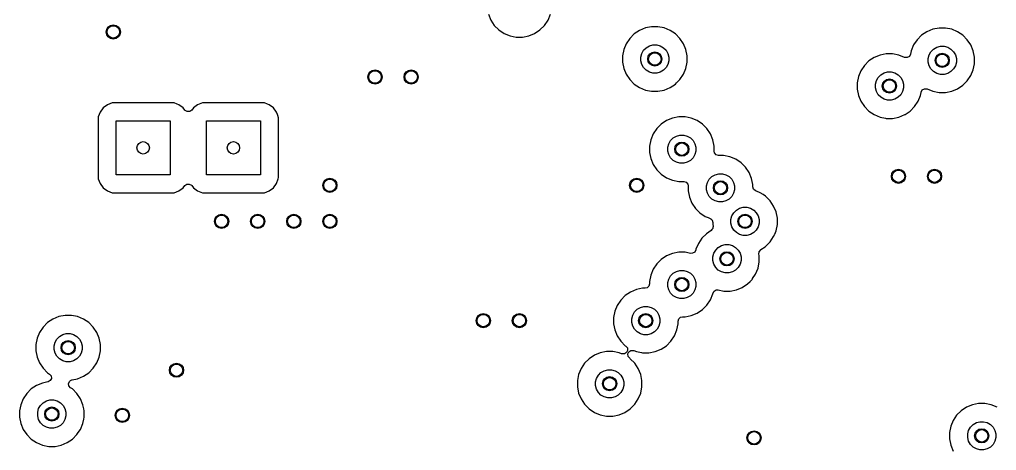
# Model space of a CAD drawing. Extents: x -2.18 to 1.8, y 0.44 to 2.81.
# Drawn here: x -1.144 to -0.061, y 1.441 to 1.919 of the extents above; entities that cross this region are included whole.
import ezdxf

# ---------------------------------------------------------------- set-up
doc = ezdxf.new("R2010")
doc.units = 0
doc.header["$MEASUREMENT"] = 0
doc.layers.add('BLACK', color=7, linetype='CONTINUOUS')

msp = doc.modelspace()

# ---------------------------------------------------------------- linework, layer by layer
at = {"layer": 'BLACK', "linetype": 'CONTINUOUS'}
for p, q in [((-0.6244, 1.9246), (-0.6217, 1.9181)), ((-0.6217, 1.9181), (-0.6217, 1.9181)), ((-0.6217, 1.9181), (-0.6178, 1.9122)), ((-0.5622, 1.9122), (-0.5583, 1.9181)), ((-0.5583, 1.9181), (-0.5556, 1.9246)), ((-0.6178, 1.9122), (-0.6178, 1.9122)), ((-0.6178, 1.9122), (-0.6128, 1.9072)), ((-0.6128, 1.9072), (-0.6128, 1.9072)), ((-0.6128, 1.9072), (-0.6069, 1.9033)), ((-0.5731, 1.9033), (-0.5672, 1.9072)), ((-0.5672, 1.9072), (-0.5622, 1.9122)), ((-0.4569, 1.9067), (-0.4628, 1.9028)), ((-0.4504, 1.9094), (-0.4569, 1.9067)), ((-0.4569, 1.9067), (-0.4569, 1.9067)), ((-0.4435, 1.9108), (-0.4504, 1.9094)), ((-0.4504, 1.9094), (-0.4504, 1.9094)), ((-0.4365, 1.9108), (-0.4435, 1.9108)), ((-0.4435, 1.9108), (-0.4435, 1.9108)), ((-0.4296, 1.9094), (-0.4365, 1.9108)), ((-0.4365, 1.9108), (-0.4365, 1.9108)), ((-0.4231, 1.9067), (-0.4296, 1.9094)), ((-0.4296, 1.9094), (-0.4296, 1.9094)), ((-0.4172, 1.9028), (-0.4231, 1.9067)), ((-0.4231, 1.9067), (-0.4231, 1.9067)), ((-0.1384, 1.9052), (-0.1443, 1.9013)), ((-0.1319, 1.9079), (-0.1384, 1.9052)), ((-0.1384, 1.9052), (-0.1384, 1.9052)), ((-0.125, 1.9093), (-0.1319, 1.9079)), ((-0.1319, 1.9079), (-0.1319, 1.9079)), ((-0.1179, 1.9093), (-0.125, 1.9093)), ((-0.125, 1.9093), (-0.125, 1.9093)), ((-0.111, 1.9079), (-0.1179, 1.9093)), ((-0.1179, 1.9093), (-0.1179, 1.9093)), ((-0.1045, 1.9052), (-0.111, 1.9079)), ((-0.111, 1.9079), (-0.111, 1.9079)), ((-0.0987, 1.9013), (-0.1045, 1.9052)), ((-0.1045, 1.9052), (-0.1045, 1.9052)), ((-0.6069, 1.9033), (-0.6069, 1.9033)), ((-0.6069, 1.9033), (-0.6069, 1.9033)), ((-0.6069, 1.9033), (-0.6004, 1.9006)), ((-0.6004, 1.9006), (-0.5935, 1.8992)), ((-0.5935, 1.8992), (-0.5935, 1.8992)), ((-0.5935, 1.8992), (-0.5935, 1.8992)), ((-0.5935, 1.8992), (-0.5865, 1.8992)), ((-0.5865, 1.8992), (-0.5796, 1.9006)), ((-0.5865, 1.8992), (-0.5865, 1.8992)), ((-0.5796, 1.9006), (-0.5731, 1.9033)), ((-0.4678, 1.8978), (-0.4717, 1.8919)), ((-0.4628, 1.9028), (-0.4678, 1.8978)), ((-0.4678, 1.8978), (-0.4678, 1.8978)), ((-0.4628, 1.9028), (-0.4628, 1.9028)), ((-0.4122, 1.8978), (-0.4172, 1.9028)), ((-0.4172, 1.9028), (-0.4172, 1.9028)), ((-0.4083, 1.8919), (-0.4122, 1.8978)), ((-0.4122, 1.8978), (-0.4122, 1.8978)), ((-0.1492, 1.8963), (-0.1532, 1.8905)), ((-0.1443, 1.9013), (-0.1492, 1.8963)), ((-0.1492, 1.8963), (-0.1492, 1.8963)), ((-0.1443, 1.9013), (-0.1443, 1.9013)), ((-0.0937, 1.8963), (-0.0987, 1.9013)), ((-0.0987, 1.9013), (-0.0987, 1.9013)), ((-0.0898, 1.8905), (-0.0937, 1.8963)), ((-0.0937, 1.8963), (-0.0937, 1.8963)), ((-0.4744, 1.8854), (-0.4758, 1.8785)), ((-0.4717, 1.8919), (-0.4744, 1.8854)), ((-0.4744, 1.8854), (-0.4744, 1.8854)), ((-0.4717, 1.8919), (-0.4717, 1.8919)), ((-0.4545, 1.881), (-0.4525, 1.8846)), ((-0.4525, 1.8846), (-0.4496, 1.8875)), ((-0.4496, 1.8875), (-0.446, 1.8895)), ((-0.446, 1.8895), (-0.4421, 1.8906)), ((-0.4421, 1.8906), (-0.4379, 1.8906)), ((-0.4379, 1.8906), (-0.434, 1.8895)), ((-0.434, 1.8895), (-0.4304, 1.8875)), ((-0.4304, 1.8875), (-0.4275, 1.8846)), ((-0.4275, 1.8846), (-0.4255, 1.881)), ((-0.4056, 1.8854), (-0.4083, 1.8919)), ((-0.4083, 1.8919), (-0.4083, 1.8919)), ((-0.4083, 1.8919), (-0.4083, 1.8919)), ((-0.4042, 1.8785), (-0.4056, 1.8854)), ((-0.1558, 1.884), (-0.1566, 1.8803)), ((-0.1532, 1.8905), (-0.1558, 1.884)), ((-0.1558, 1.884), (-0.1558, 1.884)), ((-0.1532, 1.8905), (-0.1532, 1.8905)), ((-0.134, 1.8831), (-0.131, 1.886)), ((-0.131, 1.886), (-0.1275, 1.8881)), ((-0.1275, 1.8881), (-0.1235, 1.8892)), ((-0.1235, 1.8892), (-0.1194, 1.8892)), ((-0.1194, 1.8892), (-0.1154, 1.8881)), ((-0.1154, 1.8881), (-0.1119, 1.886)), ((-0.1119, 1.886), (-0.109, 1.8831)), ((-0.0871, 1.884), (-0.0898, 1.8905)), ((-0.0898, 1.8905), (-0.0898, 1.8905)), ((-0.0898, 1.8905), (-0.0898, 1.8905)), ((-0.0857, 1.8771), (-0.0871, 1.884)), ((-0.4758, 1.8785), (-0.4758, 1.8715)), ((-0.4556, 1.8771), (-0.4545, 1.881)), ((-0.4556, 1.8729), (-0.4556, 1.8771)), ((-0.4545, 1.869), (-0.4556, 1.8729)), ((-0.4255, 1.881), (-0.4244, 1.8771)), ((-0.4244, 1.8729), (-0.4255, 1.869)), ((-0.4244, 1.8771), (-0.4244, 1.8729)), ((-0.4042, 1.8715), (-0.4042, 1.8785)), ((-0.2028, 1.8728), (-0.2078, 1.8678)), ((-0.1969, 1.8767), (-0.2028, 1.8728)), ((-0.2028, 1.8728), (-0.2028, 1.8728)), ((-0.1904, 1.8794), (-0.1969, 1.8767)), ((-0.1969, 1.8767), (-0.1969, 1.8767)), ((-0.1835, 1.8808), (-0.1904, 1.8794)), ((-0.1904, 1.8794), (-0.1904, 1.8794)), ((-0.1765, 1.8808), (-0.1835, 1.8808)), ((-0.1835, 1.8808), (-0.1835, 1.8808)), ((-0.1696, 1.8794), (-0.1765, 1.8808)), ((-0.1765, 1.8808), (-0.1765, 1.8808)), ((-0.1632, 1.8768), (-0.1696, 1.8794)), ((-0.1696, 1.8794), (-0.1696, 1.8794)), ((-0.163, 1.8767), (-0.1632, 1.8768)), ((-0.1602, 1.8765), (-0.163, 1.8767)), ((-0.1579, 1.8779), (-0.1602, 1.8765)), ((-0.1566, 1.8803), (-0.1579, 1.8779)), ((-0.1371, 1.8756), (-0.136, 1.8796)), ((-0.1371, 1.8715), (-0.1371, 1.8756)), ((-0.136, 1.8796), (-0.134, 1.8831)), ((-0.109, 1.8831), (-0.1069, 1.8796)), ((-0.1069, 1.8796), (-0.1058, 1.8756)), ((-0.1058, 1.8756), (-0.1058, 1.8715)), ((-0.0857, 1.87), (-0.0857, 1.8771)), ((-0.4758, 1.8715), (-0.4744, 1.8646)), ((-0.4744, 1.8646), (-0.4744, 1.8646)), ((-0.4744, 1.8646), (-0.4717, 1.8581)), ((-0.4525, 1.8654), (-0.4545, 1.869)), ((-0.4496, 1.8625), (-0.4525, 1.8654)), ((-0.446, 1.8605), (-0.4496, 1.8625)), ((-0.4304, 1.8625), (-0.434, 1.8605)), ((-0.4275, 1.8654), (-0.4304, 1.8625)), ((-0.4255, 1.869), (-0.4275, 1.8654)), ((-0.4083, 1.8581), (-0.4056, 1.8646)), ((-0.4056, 1.8646), (-0.4042, 1.8715)), ((-0.2117, 1.8619), (-0.2144, 1.8554)), ((-0.2078, 1.8678), (-0.2117, 1.8619)), ((-0.2117, 1.8619), (-0.2117, 1.8619)), ((-0.2078, 1.8678), (-0.2078, 1.8678)), ((-0.136, 1.8675), (-0.1371, 1.8715)), ((-0.134, 1.864), (-0.136, 1.8675)), ((-0.131, 1.861), (-0.134, 1.864)), ((-0.109, 1.864), (-0.1119, 1.861)), ((-0.1069, 1.8675), (-0.109, 1.864)), ((-0.1058, 1.8715), (-0.1069, 1.8675)), ((-0.0898, 1.8566), (-0.0871, 1.8631)), ((-0.0871, 1.8631), (-0.0858, 1.8695)), ((-0.0858, 1.8695), (-0.0857, 1.87)), ((-0.4717, 1.8581), (-0.4717, 1.8581)), ((-0.4717, 1.8581), (-0.4678, 1.8522)), ((-0.4678, 1.8522), (-0.4678, 1.8522)), ((-0.4678, 1.8522), (-0.4628, 1.8472)), ((-0.4421, 1.8594), (-0.446, 1.8605)), ((-0.4379, 1.8594), (-0.4421, 1.8594)), ((-0.434, 1.8605), (-0.4379, 1.8594)), ((-0.4159, 1.8485), (-0.4122, 1.8522)), ((-0.4122, 1.8522), (-0.4083, 1.8581)), ((-0.2144, 1.8554), (-0.2158, 1.8485)), ((-0.2144, 1.8554), (-0.2144, 1.8554)), ((-0.1945, 1.851), (-0.1925, 1.8546)), ((-0.1925, 1.8546), (-0.1896, 1.8575)), ((-0.1896, 1.8575), (-0.186, 1.8595)), ((-0.186, 1.8595), (-0.1821, 1.8606)), ((-0.1821, 1.8606), (-0.1779, 1.8606)), ((-0.1779, 1.8606), (-0.174, 1.8595)), ((-0.174, 1.8595), (-0.1704, 1.8575)), ((-0.1704, 1.8575), (-0.1675, 1.8546)), ((-0.1675, 1.8546), (-0.1655, 1.851)), ((-0.1275, 1.859), (-0.131, 1.861)), ((-0.1235, 1.8579), (-0.1275, 1.859)), ((-0.1194, 1.8579), (-0.1235, 1.8579)), ((-0.1154, 1.859), (-0.1194, 1.8579)), ((-0.1119, 1.861), (-0.1154, 1.859)), ((-0.0937, 1.8507), (-0.0898, 1.8566)), ((-0.4628, 1.8472), (-0.4628, 1.8472)), ((-0.4628, 1.8472), (-0.4569, 1.8433)), ((-0.4569, 1.8433), (-0.4569, 1.8433)), ((-0.4569, 1.8433), (-0.4569, 1.8433)), ((-0.4569, 1.8433), (-0.4504, 1.8406)), ((-0.4504, 1.8406), (-0.4435, 1.8392)), ((-0.4365, 1.8392), (-0.4296, 1.8406)), ((-0.4296, 1.8406), (-0.4231, 1.8433)), ((-0.4231, 1.8433), (-0.4172, 1.8472)), ((-0.4172, 1.8472), (-0.4159, 1.8485)), ((-0.2158, 1.8485), (-0.2158, 1.8415)), ((-0.2158, 1.8415), (-0.2144, 1.8346)), ((-0.1956, 1.8471), (-0.1945, 1.851)), ((-0.1956, 1.8429), (-0.1956, 1.8471)), ((-0.1945, 1.839), (-0.1956, 1.8429)), ((-0.1655, 1.851), (-0.1644, 1.8471)), ((-0.1644, 1.8429), (-0.1655, 1.839)), ((-0.1644, 1.8471), (-0.1644, 1.8429)), ((-0.1449, 1.8382), (-0.1436, 1.8407)), ((-0.1436, 1.8407), (-0.1412, 1.842)), ((-0.1412, 1.842), (-0.1385, 1.8419)), ((-0.1385, 1.8419), (-0.1382, 1.8418)), ((-0.1382, 1.8418), (-0.1319, 1.8392)), ((-0.111, 1.8392), (-0.1045, 1.8418)), ((-0.1045, 1.8418), (-0.0987, 1.8458)), ((-0.0987, 1.8458), (-0.0937, 1.8507)), ((-0.4435, 1.8392), (-0.4435, 1.8392)), ((-0.4435, 1.8392), (-0.4435, 1.8392)), ((-0.4435, 1.8392), (-0.4365, 1.8392)), ((-0.4365, 1.8392), (-0.4365, 1.8392)), ((-0.2144, 1.8346), (-0.2144, 1.8346)), ((-0.2144, 1.8346), (-0.2117, 1.8281)), ((-0.1925, 1.8354), (-0.1945, 1.839)), ((-0.1896, 1.8325), (-0.1925, 1.8354)), ((-0.186, 1.8305), (-0.1896, 1.8325)), ((-0.1821, 1.8294), (-0.186, 1.8305)), ((-0.174, 1.8305), (-0.1779, 1.8294)), ((-0.1704, 1.8325), (-0.174, 1.8305)), ((-0.1675, 1.8354), (-0.1704, 1.8325)), ((-0.1655, 1.839), (-0.1675, 1.8354)), ((-0.1483, 1.8281), (-0.1456, 1.8346)), ((-0.1456, 1.8346), (-0.145, 1.8378)), ((-0.145, 1.8378), (-0.1449, 1.8382)), ((-0.1319, 1.8392), (-0.125, 1.8378)), ((-0.125, 1.8378), (-0.125, 1.8378)), ((-0.125, 1.8378), (-0.125, 1.8378)), ((-0.125, 1.8378), (-0.125, 1.8378)), ((-0.125, 1.8378), (-0.1179, 1.8378)), ((-0.1179, 1.8378), (-0.111, 1.8392)), ((-0.1179, 1.8378), (-0.1179, 1.8378)), ((-1.0512, 1.8208), (-1.0547, 1.8162)), ((-1.0466, 1.8242), (-1.0512, 1.8208)), ((-1.0412, 1.8263), (-1.0466, 1.8242)), ((-1.0388, 1.8265), (-1.0412, 1.8263)), ((-1.0412, 1.8263), (-1.0412, 1.8263)), ((-0.975, 1.8265), (-1.0388, 1.8265)), ((-1.0388, 1.8265), (-1.0388, 1.8265)), ((-0.9726, 1.8263), (-0.975, 1.8265)), ((-0.975, 1.8265), (-0.975, 1.8265)), ((-0.9691, 1.8249), (-0.9726, 1.8263)), ((-0.9672, 1.8242), (-0.9691, 1.8249)), ((-0.9626, 1.8208), (-0.9672, 1.8242)), ((-0.9608, 1.8184), (-0.9626, 1.8208)), ((-0.9626, 1.8208), (-0.9626, 1.8208)), ((-0.9626, 1.8208), (-0.9626, 1.8208)), ((-0.9512, 1.8208), (-0.953, 1.8184)), ((-0.9466, 1.8242), (-0.9512, 1.8208)), ((-0.9412, 1.8263), (-0.9466, 1.8242)), ((-0.9388, 1.8265), (-0.9412, 1.8263)), ((-0.9412, 1.8263), (-0.9412, 1.8263)), ((-0.875, 1.8265), (-0.9388, 1.8265)), ((-0.9388, 1.8265), (-0.9388, 1.8265)), ((-0.8726, 1.8263), (-0.875, 1.8265)), ((-0.875, 1.8265), (-0.875, 1.8265)), ((-0.8691, 1.8249), (-0.8726, 1.8263)), ((-0.8672, 1.8242), (-0.8691, 1.8249)), ((-0.8626, 1.8208), (-0.8672, 1.8242)), ((-0.8592, 1.8162), (-0.8626, 1.8208)), ((-0.2117, 1.8281), (-0.2117, 1.8281)), ((-0.2117, 1.8281), (-0.2078, 1.8222)), ((-0.2078, 1.8222), (-0.2078, 1.8222)), ((-0.2078, 1.8222), (-0.2028, 1.8172)), ((-0.1779, 1.8294), (-0.1821, 1.8294)), ((-0.1572, 1.8172), (-0.1522, 1.8222)), ((-0.1522, 1.8222), (-0.1483, 1.8281)), ((-1.0567, 1.8108), (-1.0569, 1.8084)), ((-1.0569, 1.8084), (-1.0569, 1.7446)), ((-1.0547, 1.8162), (-1.0567, 1.8108)), ((-1.0567, 1.8108), (-1.0567, 1.8108)), ((-0.9604, 1.8179), (-0.9608, 1.8184)), ((-0.958, 1.8166), (-0.9604, 1.8179)), ((-0.9552, 1.8168), (-0.958, 1.8166)), ((-0.953, 1.8184), (-0.9552, 1.8168)), ((-0.8581, 1.8133), (-0.8592, 1.8162)), ((-0.8573, 1.8113), (-0.8581, 1.8133)), ((-0.8572, 1.8108), (-0.8573, 1.8113)), ((-0.857, 1.8096), (-0.8572, 1.8108)), ((-0.8569, 1.8084), (-0.857, 1.8096)), ((-0.8569, 1.7446), (-0.8569, 1.8084)), ((-0.8569, 1.8084), (-0.8569, 1.8084)), ((-0.4204, 1.8094), (-0.4269, 1.8067)), ((-0.4135, 1.8108), (-0.4204, 1.8094)), ((-0.4204, 1.8094), (-0.4204, 1.8094)), ((-0.4065, 1.8108), (-0.4135, 1.8108)), ((-0.4135, 1.8108), (-0.4135, 1.8108)), ((-0.3996, 1.8094), (-0.4065, 1.8108)), ((-0.4065, 1.8108), (-0.4065, 1.8108)), ((-0.3931, 1.8067), (-0.3996, 1.8094)), ((-0.3996, 1.8094), (-0.3996, 1.8094)), ((-0.2028, 1.8172), (-0.2028, 1.8172)), ((-0.2028, 1.8172), (-0.1969, 1.8133)), ((-0.1969, 1.8133), (-0.1969, 1.8133)), ((-0.1969, 1.8133), (-0.1969, 1.8133)), ((-0.1969, 1.8133), (-0.1904, 1.8106)), ((-0.1904, 1.8106), (-0.1843, 1.8094)), ((-0.1843, 1.8094), (-0.1835, 1.8092)), ((-0.1835, 1.8092), (-0.1835, 1.8092)), ((-0.1835, 1.8092), (-0.1835, 1.8092)), ((-0.1835, 1.8092), (-0.1765, 1.8092)), ((-0.1765, 1.8092), (-0.1696, 1.8106)), ((-0.1765, 1.8092), (-0.1765, 1.8092)), ((-0.1696, 1.8106), (-0.1631, 1.8133)), ((-0.1631, 1.8133), (-0.1627, 1.8135)), ((-0.1627, 1.8135), (-0.1572, 1.8172)), ((-1.0369, 1.7465), (-1.0369, 1.8065)), ((-1.0369, 1.8065), (-0.9769, 1.8065)), ((-0.9769, 1.8065), (-0.9769, 1.7465)), ((-0.9369, 1.7465), (-0.9369, 1.8065)), ((-0.9369, 1.8065), (-0.8769, 1.8065)), ((-0.8769, 1.8065), (-0.8769, 1.7465)), ((-0.4378, 1.7978), (-0.4417, 1.7919)), ((-0.4328, 1.8028), (-0.4378, 1.7978)), ((-0.4378, 1.7978), (-0.4378, 1.7978)), ((-0.4269, 1.8067), (-0.4328, 1.8028)), ((-0.4328, 1.8028), (-0.4328, 1.8028)), ((-0.4269, 1.8067), (-0.4269, 1.8067)), ((-0.3872, 1.8028), (-0.3931, 1.8067)), ((-0.3931, 1.8067), (-0.3931, 1.8067)), ((-0.3822, 1.7978), (-0.3872, 1.8028)), ((-0.3872, 1.8028), (-0.3872, 1.8028)), ((-0.3783, 1.7919), (-0.3822, 1.7978)), ((-0.3822, 1.7978), (-0.3822, 1.7978)), ((-0.4417, 1.7919), (-0.4444, 1.7854)), ((-0.4417, 1.7919), (-0.4417, 1.7919)), ((-0.4225, 1.7846), (-0.4196, 1.7875)), ((-0.4196, 1.7875), (-0.416, 1.7895)), ((-0.416, 1.7895), (-0.4121, 1.7906)), ((-0.4121, 1.7906), (-0.4079, 1.7906)), ((-0.4079, 1.7906), (-0.404, 1.7895)), ((-0.404, 1.7895), (-0.4004, 1.7875)), ((-0.4004, 1.7875), (-0.3975, 1.7846)), ((-0.3756, 1.7854), (-0.3783, 1.7919)), ((-0.3783, 1.7919), (-0.3783, 1.7919)), ((-0.3783, 1.7919), (-0.3783, 1.7919)), ((-0.4444, 1.7854), (-0.4458, 1.7785)), ((-0.4458, 1.7785), (-0.4458, 1.7715)), ((-0.4444, 1.7854), (-0.4444, 1.7854)), ((-0.4256, 1.7771), (-0.4245, 1.781)), ((-0.4256, 1.7729), (-0.4256, 1.7771)), ((-0.4245, 1.781), (-0.4225, 1.7846)), ((-0.3975, 1.7846), (-0.3955, 1.781)), ((-0.3955, 1.781), (-0.3944, 1.7771)), ((-0.3944, 1.7771), (-0.3944, 1.7729)), ((-0.3742, 1.7785), (-0.3756, 1.7854)), ((-0.3742, 1.7728), (-0.3742, 1.7785)), ((-0.3742, 1.7785), (-0.3742, 1.7785)), ((-0.4458, 1.7715), (-0.4444, 1.7646)), ((-0.4444, 1.7646), (-0.4444, 1.7646)), ((-0.4444, 1.7646), (-0.4417, 1.7581)), ((-0.4245, 1.769), (-0.4256, 1.7729)), ((-0.4225, 1.7654), (-0.4245, 1.769)), ((-0.4196, 1.7625), (-0.4225, 1.7654)), ((-0.3975, 1.7654), (-0.4004, 1.7625)), ((-0.3955, 1.769), (-0.3975, 1.7654)), ((-0.3944, 1.7729), (-0.3955, 1.769)), ((-0.3738, 1.7708), (-0.3742, 1.7728)), ((-0.372, 1.7687), (-0.3738, 1.7708)), ((-0.3694, 1.768), (-0.372, 1.7687)), ((-0.3637, 1.768), (-0.3694, 1.768)), ((-0.3568, 1.7666), (-0.3637, 1.768)), ((-0.3637, 1.768), (-0.3637, 1.768)), ((-0.3502, 1.7639), (-0.3568, 1.7666)), ((-0.3568, 1.7666), (-0.3568, 1.7666)), ((-0.4417, 1.7581), (-0.4417, 1.7581)), ((-0.4417, 1.7581), (-0.4378, 1.7522)), ((-0.416, 1.7605), (-0.4196, 1.7625)), ((-0.4121, 1.7594), (-0.416, 1.7605)), ((-0.4079, 1.7594), (-0.4121, 1.7594)), ((-0.404, 1.7605), (-0.4079, 1.7594)), ((-0.4004, 1.7625), (-0.404, 1.7605)), ((-0.3444, 1.76), (-0.3502, 1.7639)), ((-0.3502, 1.7639), (-0.3502, 1.7639)), ((-0.3394, 1.755), (-0.3444, 1.76)), ((-0.3444, 1.76), (-0.3444, 1.76)), ((-0.3355, 1.7491), (-0.3394, 1.755)), ((-0.3394, 1.755), (-0.3394, 1.755)), ((-1.0569, 1.7446), (-1.0567, 1.7422)), ((-0.9769, 1.7465), (-1.0369, 1.7465)), ((-0.8769, 1.7465), (-0.9369, 1.7465)), ((-0.8572, 1.7422), (-0.857, 1.7435)), ((-0.857, 1.7435), (-0.8569, 1.7446)), ((-0.8569, 1.7446), (-0.8569, 1.7446)), ((-0.4378, 1.7522), (-0.4378, 1.7522)), ((-0.4378, 1.7522), (-0.4328, 1.7472)), ((-0.4328, 1.7472), (-0.4328, 1.7472)), ((-0.4328, 1.7472), (-0.4269, 1.7433)), ((-0.4269, 1.7433), (-0.4269, 1.7433)), ((-0.4269, 1.7433), (-0.4269, 1.7433)), ((-0.4269, 1.7433), (-0.4204, 1.7406)), ((-0.3797, 1.7418), (-0.3768, 1.7447)), ((-0.3768, 1.7447), (-0.3732, 1.7467)), ((-0.3732, 1.7467), (-0.3692, 1.7478)), ((-0.3692, 1.7478), (-0.3651, 1.7478)), ((-0.3651, 1.7478), (-0.3612, 1.7467)), ((-0.3612, 1.7467), (-0.3576, 1.7447)), ((-0.3576, 1.7447), (-0.3547, 1.7418)), ((-0.3328, 1.7426), (-0.3355, 1.7491)), ((-0.3355, 1.7491), (-0.3355, 1.7491)), ((-0.3355, 1.7491), (-0.3355, 1.7491)), ((-1.0567, 1.7422), (-1.0567, 1.7422)), ((-1.0567, 1.7422), (-1.0547, 1.7368)), ((-1.0547, 1.7368), (-1.0512, 1.7322)), ((-1.0512, 1.7322), (-1.0466, 1.7287)), ((-0.9672, 1.7287), (-0.9626, 1.7322)), ((-0.9626, 1.7322), (-0.9608, 1.7346)), ((-0.9608, 1.7346), (-0.9586, 1.7362)), ((-0.9586, 1.7362), (-0.9559, 1.7364)), ((-0.9559, 1.7364), (-0.9535, 1.7351)), ((-0.9535, 1.7351), (-0.953, 1.7346)), ((-0.953, 1.7346), (-0.9512, 1.7322)), ((-0.9512, 1.7322), (-0.9466, 1.7287)), ((-0.8672, 1.7287), (-0.8626, 1.7322)), ((-0.8626, 1.7322), (-0.8592, 1.7368)), ((-0.8592, 1.7368), (-0.8572, 1.7422)), ((-0.4204, 1.7406), (-0.4135, 1.7392)), ((-0.4135, 1.7392), (-0.4135, 1.7392)), ((-0.4135, 1.7392), (-0.4078, 1.7392)), ((-0.4078, 1.7392), (-0.4052, 1.7385)), ((-0.4052, 1.7385), (-0.4034, 1.7364)), ((-0.4034, 1.7364), (-0.403, 1.7344)), ((-0.403, 1.7344), (-0.403, 1.7287)), ((-0.3828, 1.7342), (-0.3817, 1.7382)), ((-0.3828, 1.7301), (-0.3828, 1.7342)), ((-0.3817, 1.7382), (-0.3797, 1.7418)), ((-0.3547, 1.7418), (-0.3526, 1.7382)), ((-0.3526, 1.7382), (-0.3516, 1.7342)), ((-0.3516, 1.7342), (-0.3516, 1.7301)), ((-0.3321, 1.7392), (-0.3328, 1.7426)), ((-0.3314, 1.7357), (-0.3321, 1.7392)), ((-0.3314, 1.7334), (-0.3314, 1.7357)), ((-0.3314, 1.7357), (-0.3314, 1.7357)), ((-0.3314, 1.7332), (-0.3314, 1.7334)), ((-0.3305, 1.7306), (-0.3314, 1.7332)), ((-1.0466, 1.7287), (-1.0412, 1.7267)), ((-1.0412, 1.7267), (-1.0402, 1.7266)), ((-1.0402, 1.7266), (-1.0388, 1.7265)), ((-1.0388, 1.7265), (-1.0388, 1.7265)), ((-1.0388, 1.7265), (-0.975, 1.7265)), ((-0.975, 1.7265), (-0.9739, 1.7266)), ((-0.975, 1.7265), (-0.975, 1.7265)), ((-0.9739, 1.7266), (-0.9726, 1.7267)), ((-0.9726, 1.7267), (-0.9672, 1.7287)), ((-0.9466, 1.7287), (-0.9412, 1.7267)), ((-0.9412, 1.7267), (-0.9402, 1.7266)), ((-0.9402, 1.7266), (-0.9388, 1.7265)), ((-0.9388, 1.7265), (-0.9388, 1.7265)), ((-0.9388, 1.7265), (-0.875, 1.7265)), ((-0.875, 1.7265), (-0.8739, 1.7266)), ((-0.875, 1.7265), (-0.875, 1.7265)), ((-0.8739, 1.7266), (-0.8726, 1.7267)), ((-0.8726, 1.7267), (-0.8672, 1.7287)), ((-0.403, 1.7287), (-0.4016, 1.7218)), ((-0.4016, 1.7218), (-0.4016, 1.7218)), ((-0.4016, 1.7218), (-0.3989, 1.7152)), ((-0.3817, 1.7262), (-0.3828, 1.7301)), ((-0.3797, 1.7226), (-0.3817, 1.7262)), ((-0.3768, 1.7197), (-0.3797, 1.7226)), ((-0.3547, 1.7226), (-0.3576, 1.7197)), ((-0.3526, 1.7262), (-0.3547, 1.7226)), ((-0.3516, 1.7301), (-0.3526, 1.7262)), ((-0.3284, 1.7289), (-0.3305, 1.7306)), ((-0.3273, 1.7284), (-0.3284, 1.7289)), ((-0.3231, 1.7267), (-0.3273, 1.7284)), ((-0.32, 1.7246), (-0.3231, 1.7267)), ((-0.3231, 1.7267), (-0.3231, 1.7267)), ((-0.3172, 1.7228), (-0.32, 1.7246)), ((-0.3122, 1.7178), (-0.3172, 1.7228)), ((-0.3989, 1.7152), (-0.3989, 1.7152)), ((-0.3989, 1.7152), (-0.395, 1.7094)), ((-0.3732, 1.7176), (-0.3768, 1.7197)), ((-0.3692, 1.7166), (-0.3732, 1.7176)), ((-0.3651, 1.7166), (-0.3692, 1.7166)), ((-0.3612, 1.7176), (-0.3651, 1.7166)), ((-0.3576, 1.7197), (-0.3612, 1.7176)), ((-0.346, 1.7095), (-0.3421, 1.7106)), ((-0.3421, 1.7106), (-0.3379, 1.7106)), ((-0.3379, 1.7106), (-0.334, 1.7095)), ((-0.3083, 1.7119), (-0.3122, 1.7178)), ((-0.3122, 1.7178), (-0.3122, 1.7178)), ((-0.3056, 1.7054), (-0.3083, 1.7119)), ((-0.3083, 1.7119), (-0.3083, 1.7119)), ((-0.3083, 1.7119), (-0.3083, 1.7119)), ((-0.395, 1.7094), (-0.395, 1.7094)), ((-0.395, 1.7094), (-0.39, 1.7044)), ((-0.39, 1.7044), (-0.39, 1.7044)), ((-0.39, 1.7044), (-0.3841, 1.7005)), ((-0.3841, 1.7005), (-0.3841, 1.7005)), ((-0.3841, 1.7005), (-0.3807, 1.6991)), ((-0.3556, 1.6971), (-0.3545, 1.701)), ((-0.3545, 1.701), (-0.3525, 1.7046)), ((-0.3525, 1.7046), (-0.3496, 1.7075)), ((-0.3496, 1.7075), (-0.346, 1.7095)), ((-0.334, 1.7095), (-0.3304, 1.7075)), ((-0.3304, 1.7075), (-0.3275, 1.7046)), ((-0.3275, 1.7046), (-0.3255, 1.701)), ((-0.3255, 1.701), (-0.3244, 1.6971)), ((-0.3042, 1.6985), (-0.3056, 1.7054)), ((-0.3807, 1.6991), (-0.3788, 1.6983)), ((-0.3788, 1.6983), (-0.3783, 1.6979)), ((-0.3783, 1.6979), (-0.3778, 1.6977)), ((-0.3778, 1.6977), (-0.3773, 1.6971)), ((-0.3773, 1.6971), (-0.3766, 1.6965)), ((-0.3766, 1.6965), (-0.3764, 1.696)), ((-0.3764, 1.696), (-0.3761, 1.6955)), ((-0.3761, 1.6955), (-0.3759, 1.6945)), ((-0.3759, 1.6945), (-0.3758, 1.6942)), ((-0.3758, 1.6942), (-0.3758, 1.694)), ((-0.3758, 1.694), (-0.3758, 1.6915)), ((-0.3758, 1.6915), (-0.3754, 1.6896)), ((-0.3754, 1.6893), (-0.3756, 1.6882)), ((-0.3754, 1.6896), (-0.3754, 1.6893)), ((-0.3556, 1.6929), (-0.3556, 1.6971)), ((-0.3545, 1.689), (-0.3556, 1.6929)), ((-0.3525, 1.6854), (-0.3545, 1.689)), ((-0.3255, 1.689), (-0.3275, 1.6854)), ((-0.3244, 1.6929), (-0.3255, 1.689)), ((-0.3244, 1.6971), (-0.3244, 1.6929)), ((-0.3056, 1.6846), (-0.3042, 1.6915)), ((-0.3042, 1.6915), (-0.3042, 1.6985)), ((-0.3828, 1.6813), (-0.3878, 1.6763)), ((-0.3775, 1.6849), (-0.3828, 1.6813)), ((-0.3828, 1.6813), (-0.3828, 1.6813)), ((-0.3774, 1.685), (-0.3775, 1.6849)), ((-0.3767, 1.6858), (-0.3774, 1.685)), ((-0.3759, 1.6866), (-0.3767, 1.6858)), ((-0.3757, 1.6871), (-0.3759, 1.6869)), ((-0.3759, 1.6869), (-0.3759, 1.6866)), ((-0.3756, 1.6882), (-0.3757, 1.6871)), ((-0.3496, 1.6825), (-0.3525, 1.6854)), ((-0.346, 1.6805), (-0.3496, 1.6825)), ((-0.3421, 1.6794), (-0.346, 1.6805)), ((-0.3379, 1.6794), (-0.3421, 1.6794)), ((-0.334, 1.6805), (-0.3379, 1.6794)), ((-0.3304, 1.6825), (-0.334, 1.6805)), ((-0.3275, 1.6854), (-0.3304, 1.6825)), ((-0.3122, 1.6722), (-0.3083, 1.6781)), ((-0.3083, 1.6781), (-0.3081, 1.6785)), ((-0.3081, 1.6785), (-0.3072, 1.6806)), ((-0.3081, 1.6785), (-0.3081, 1.6785)), ((-0.3072, 1.6806), (-0.3071, 1.6809)), ((-0.3072, 1.6806), (-0.3072, 1.6806)), ((-0.3071, 1.6809), (-0.3056, 1.6846)), ((-0.3917, 1.6705), (-0.3944, 1.664)), ((-0.3878, 1.6763), (-0.3917, 1.6705)), ((-0.3917, 1.6705), (-0.3917, 1.6705)), ((-0.3878, 1.6763), (-0.3878, 1.6763)), ((-0.3696, 1.666), (-0.366, 1.6681)), ((-0.366, 1.6681), (-0.3621, 1.6692)), ((-0.3621, 1.6692), (-0.3579, 1.6692)), ((-0.3579, 1.6692), (-0.354, 1.6681)), ((-0.354, 1.6681), (-0.3504, 1.666)), ((-0.3177, 1.6669), (-0.3172, 1.6672)), ((-0.3172, 1.6672), (-0.3122, 1.6722)), ((-0.4269, 1.6567), (-0.4328, 1.6528)), ((-0.4204, 1.6594), (-0.4269, 1.6567)), ((-0.4269, 1.6567), (-0.4269, 1.6567)), ((-0.4135, 1.6608), (-0.4204, 1.6594)), ((-0.4204, 1.6594), (-0.4204, 1.6594)), ((-0.4065, 1.6608), (-0.4135, 1.6608)), ((-0.4135, 1.6608), (-0.4135, 1.6608)), ((-0.4003, 1.6595), (-0.4065, 1.6608)), ((-0.4065, 1.6608), (-0.4065, 1.6608)), ((-0.3982, 1.6596), (-0.4003, 1.6595)), ((-0.3958, 1.6609), (-0.3982, 1.6596)), ((-0.3945, 1.6634), (-0.3958, 1.6609)), ((-0.3944, 1.664), (-0.3945, 1.6634)), ((-0.3944, 1.664), (-0.3944, 1.664)), ((-0.3756, 1.6556), (-0.3745, 1.6596)), ((-0.3745, 1.6596), (-0.3725, 1.6631)), ((-0.3725, 1.6631), (-0.3696, 1.666)), ((-0.3504, 1.666), (-0.3475, 1.6631)), ((-0.3475, 1.6631), (-0.3455, 1.6596)), ((-0.3455, 1.6596), (-0.3444, 1.6556)), ((-0.3246, 1.6587), (-0.3243, 1.6614)), ((-0.3242, 1.6571), (-0.3246, 1.6587)), ((-0.3243, 1.6614), (-0.3226, 1.6636)), ((-0.3242, 1.65), (-0.3242, 1.6571)), ((-0.3242, 1.6571), (-0.3242, 1.6571)), ((-0.3226, 1.6636), (-0.3225, 1.6637)), ((-0.3225, 1.6637), (-0.3177, 1.6669)), ((-0.4378, 1.6478), (-0.4417, 1.6419)), ((-0.4328, 1.6528), (-0.4378, 1.6478)), ((-0.4378, 1.6478), (-0.4378, 1.6478)), ((-0.4328, 1.6528), (-0.4328, 1.6528)), ((-0.3756, 1.6515), (-0.3756, 1.6556)), ((-0.3745, 1.6475), (-0.3756, 1.6515)), ((-0.3725, 1.644), (-0.3745, 1.6475)), ((-0.3455, 1.6475), (-0.3475, 1.644)), ((-0.3444, 1.6515), (-0.3455, 1.6475)), ((-0.3444, 1.6556), (-0.3444, 1.6515)), ((-0.3256, 1.6431), (-0.3242, 1.65)), ((-0.4444, 1.6354), (-0.4458, 1.6285)), ((-0.4417, 1.6419), (-0.4444, 1.6354)), ((-0.4444, 1.6354), (-0.4444, 1.6354)), ((-0.4417, 1.6419), (-0.4417, 1.6419)), ((-0.4245, 1.631), (-0.4225, 1.6346)), ((-0.4225, 1.6346), (-0.4196, 1.6375)), ((-0.4196, 1.6375), (-0.416, 1.6395)), ((-0.416, 1.6395), (-0.4121, 1.6406)), ((-0.4121, 1.6406), (-0.4079, 1.6406)), ((-0.4079, 1.6406), (-0.404, 1.6395)), ((-0.404, 1.6395), (-0.4004, 1.6375)), ((-0.4004, 1.6375), (-0.3975, 1.6346)), ((-0.3975, 1.6346), (-0.3955, 1.631)), ((-0.3696, 1.641), (-0.3725, 1.644)), ((-0.366, 1.639), (-0.3696, 1.641)), ((-0.3621, 1.6379), (-0.366, 1.639)), ((-0.3579, 1.6379), (-0.3621, 1.6379)), ((-0.354, 1.639), (-0.3579, 1.6379)), ((-0.3504, 1.641), (-0.354, 1.639)), ((-0.3475, 1.644), (-0.3504, 1.641)), ((-0.3317, 1.6315), (-0.3283, 1.6366)), ((-0.3283, 1.6366), (-0.3256, 1.6431)), ((-0.3283, 1.6366), (-0.3283, 1.6366)), ((-0.3283, 1.6366), (-0.3283, 1.6366)), ((-0.4458, 1.6256), (-0.4465, 1.623)), ((-0.4458, 1.6285), (-0.4458, 1.6256)), ((-0.4256, 1.6271), (-0.4245, 1.631)), ((-0.4256, 1.6229), (-0.4256, 1.6271)), ((-0.3955, 1.631), (-0.3944, 1.6271)), ((-0.3944, 1.6271), (-0.3944, 1.6229)), ((-0.3431, 1.6218), (-0.3372, 1.6258)), ((-0.3372, 1.6258), (-0.3344, 1.6285)), ((-0.3344, 1.6285), (-0.3322, 1.6307)), ((-0.3322, 1.6307), (-0.3318, 1.6314)), ((-0.3318, 1.6314), (-0.3317, 1.6315)), ((-0.3317, 1.6315), (-0.3317, 1.6315)), ((-0.3317, 1.6315), (-0.3317, 1.6315)), ((-0.4669, 1.6167), (-0.4728, 1.6128)), ((-0.4604, 1.6194), (-0.4669, 1.6167)), ((-0.4669, 1.6167), (-0.4669, 1.6167)), ((-0.4535, 1.6208), (-0.4604, 1.6194)), ((-0.4604, 1.6194), (-0.4604, 1.6194)), ((-0.4506, 1.6208), (-0.4535, 1.6208)), ((-0.4486, 1.6212), (-0.4506, 1.6208)), ((-0.4465, 1.623), (-0.4486, 1.6212)), ((-0.4245, 1.619), (-0.4256, 1.6229)), ((-0.4225, 1.6154), (-0.4245, 1.619)), ((-0.4196, 1.6125), (-0.4225, 1.6154)), ((-0.3975, 1.6154), (-0.4004, 1.6125)), ((-0.3955, 1.619), (-0.3975, 1.6154)), ((-0.3944, 1.6229), (-0.3955, 1.619)), ((-0.3783, 1.6081), (-0.3756, 1.6146)), ((-0.3756, 1.6146), (-0.3755, 1.6152)), ((-0.3755, 1.6152), (-0.3742, 1.6176)), ((-0.3742, 1.6176), (-0.3718, 1.619)), ((-0.3718, 1.619), (-0.3697, 1.619)), ((-0.3697, 1.619), (-0.3635, 1.6178)), ((-0.3635, 1.6178), (-0.3635, 1.6178)), ((-0.3635, 1.6178), (-0.3635, 1.6178)), ((-0.3635, 1.6178), (-0.3565, 1.6178)), ((-0.3565, 1.6178), (-0.3496, 1.6192)), ((-0.3565, 1.6178), (-0.3565, 1.6178)), ((-0.3496, 1.6192), (-0.3431, 1.6218)), ((-0.4778, 1.6078), (-0.4817, 1.6019)), ((-0.4728, 1.6128), (-0.4778, 1.6078)), ((-0.4778, 1.6078), (-0.4778, 1.6078)), ((-0.4728, 1.6128), (-0.4728, 1.6128)), ((-0.416, 1.6105), (-0.4196, 1.6125)), ((-0.4121, 1.6094), (-0.416, 1.6105)), ((-0.4079, 1.6094), (-0.4121, 1.6094)), ((-0.404, 1.6105), (-0.4079, 1.6094)), ((-0.4004, 1.6125), (-0.404, 1.6105)), ((-0.3872, 1.5972), (-0.3822, 1.6022)), ((-0.3822, 1.6022), (-0.3783, 1.6081)), ((-0.4844, 1.5954), (-0.4858, 1.5885)), ((-0.4817, 1.6019), (-0.4844, 1.5954)), ((-0.4844, 1.5954), (-0.4844, 1.5954)), ((-0.4817, 1.6019), (-0.4817, 1.6019)), ((-0.4645, 1.591), (-0.4625, 1.5946)), ((-0.4625, 1.5946), (-0.4596, 1.5975)), ((-0.4596, 1.5975), (-0.456, 1.5995)), ((-0.456, 1.5995), (-0.4521, 1.6006)), ((-0.4521, 1.6006), (-0.4479, 1.6006)), ((-0.4479, 1.6006), (-0.444, 1.5995)), ((-0.444, 1.5995), (-0.4404, 1.5975)), ((-0.4404, 1.5975), (-0.4375, 1.5946)), ((-0.4375, 1.5946), (-0.4355, 1.591)), ((-0.3996, 1.5906), (-0.3931, 1.5933)), ((-0.3931, 1.5933), (-0.3872, 1.5972)), ((-1.1128, 1.5828), (-1.1178, 1.5778)), ((-1.1069, 1.5867), (-1.1128, 1.5828)), ((-1.1128, 1.5828), (-1.1128, 1.5828)), ((-1.1004, 1.5894), (-1.1069, 1.5867)), ((-1.1069, 1.5867), (-1.1069, 1.5867)), ((-1.0935, 1.5908), (-1.1004, 1.5894)), ((-1.1004, 1.5894), (-1.1004, 1.5894)), ((-1.0865, 1.5908), (-1.0935, 1.5908)), ((-1.0935, 1.5908), (-1.0935, 1.5908)), ((-1.0796, 1.5894), (-1.0865, 1.5908)), ((-1.0865, 1.5908), (-1.0865, 1.5908)), ((-1.0731, 1.5867), (-1.0796, 1.5894)), ((-1.0796, 1.5894), (-1.0796, 1.5894)), ((-1.0672, 1.5828), (-1.0731, 1.5867)), ((-1.0731, 1.5867), (-1.0731, 1.5867)), ((-1.0622, 1.5778), (-1.0672, 1.5828)), ((-1.0672, 1.5828), (-1.0672, 1.5828)), ((-0.4858, 1.5885), (-0.4858, 1.5815)), ((-0.4858, 1.5815), (-0.4844, 1.5746)), ((-0.4656, 1.5871), (-0.4645, 1.591)), ((-0.4656, 1.5829), (-0.4656, 1.5871)), ((-0.4645, 1.579), (-0.4656, 1.5829)), ((-0.4355, 1.591), (-0.4344, 1.5871)), ((-0.4344, 1.5829), (-0.4355, 1.579)), ((-0.4344, 1.5871), (-0.4344, 1.5829)), ((-0.4156, 1.5746), (-0.4142, 1.5815)), ((-0.4142, 1.5844), (-0.4135, 1.587)), ((-0.4142, 1.5815), (-0.4142, 1.5844)), ((-0.4135, 1.587), (-0.4114, 1.5888)), ((-0.4114, 1.5888), (-0.4094, 1.5892)), ((-0.4094, 1.5892), (-0.4065, 1.5892)), ((-0.4065, 1.5892), (-0.3996, 1.5906)), ((-0.4065, 1.5892), (-0.4065, 1.5892)), ((-1.1217, 1.5719), (-1.1244, 1.5654)), ((-1.1178, 1.5778), (-1.1217, 1.5719)), ((-1.1217, 1.5719), (-1.1217, 1.5719)), ((-1.1178, 1.5778), (-1.1178, 1.5778)), ((-1.096, 1.5695), (-1.0921, 1.5706)), ((-1.0921, 1.5706), (-1.0879, 1.5706)), ((-1.0879, 1.5706), (-1.084, 1.5695)), ((-1.0583, 1.5719), (-1.0622, 1.5778)), ((-1.0622, 1.5778), (-1.0622, 1.5778)), ((-1.0556, 1.5654), (-1.0583, 1.5719)), ((-1.0583, 1.5719), (-1.0583, 1.5719)), ((-1.0583, 1.5719), (-1.0583, 1.5719)), ((-0.4844, 1.5746), (-0.4844, 1.5746)), ((-0.4844, 1.5746), (-0.4817, 1.5681)), ((-0.4625, 1.5754), (-0.4645, 1.579)), ((-0.4596, 1.5725), (-0.4625, 1.5754)), ((-0.456, 1.5705), (-0.4596, 1.5725)), ((-0.4521, 1.5694), (-0.456, 1.5705)), ((-0.444, 1.5705), (-0.4479, 1.5694)), ((-0.4404, 1.5725), (-0.444, 1.5705)), ((-0.4375, 1.5754), (-0.4404, 1.5725)), ((-0.4355, 1.579), (-0.4375, 1.5754)), ((-0.4183, 1.5681), (-0.4156, 1.5746)), ((-1.1244, 1.5654), (-1.1258, 1.5585)), ((-1.1244, 1.5654), (-1.1244, 1.5654)), ((-1.1056, 1.5571), (-1.1045, 1.561)), ((-1.1045, 1.561), (-1.1025, 1.5646)), ((-1.1025, 1.5646), (-1.0996, 1.5675)), ((-1.0996, 1.5675), (-1.096, 1.5695)), ((-1.084, 1.5695), (-1.0804, 1.5675)), ((-1.0804, 1.5675), (-1.0775, 1.5646)), ((-1.0775, 1.5646), (-1.0755, 1.561)), ((-1.0755, 1.561), (-1.0744, 1.5571)), ((-1.0542, 1.5585), (-1.0556, 1.5654)), ((-0.4817, 1.5681), (-0.4817, 1.5681)), ((-0.4817, 1.5681), (-0.4778, 1.5622)), ((-0.4778, 1.5622), (-0.4778, 1.5622)), ((-0.4778, 1.5622), (-0.4728, 1.5572)), ((-0.4479, 1.5694), (-0.4521, 1.5694)), ((-0.4272, 1.5572), (-0.4222, 1.5622)), ((-0.4222, 1.5622), (-0.4183, 1.5681)), ((-1.1258, 1.5585), (-1.1258, 1.5515)), ((-1.1258, 1.5515), (-1.1244, 1.5446)), ((-1.1056, 1.5529), (-1.1056, 1.5571)), ((-1.1045, 1.549), (-1.1056, 1.5529)), ((-1.1025, 1.5454), (-1.1045, 1.549)), ((-1.0755, 1.549), (-1.0775, 1.5454)), ((-1.0744, 1.5529), (-1.0755, 1.549)), ((-1.0744, 1.5571), (-1.0744, 1.5529)), ((-1.0556, 1.5446), (-1.0542, 1.5515)), ((-1.0542, 1.5515), (-1.0542, 1.5585)), ((-0.5004, 1.5494), (-0.5069, 1.5467)), ((-0.4935, 1.5508), (-0.5004, 1.5494)), ((-0.5004, 1.5494), (-0.5004, 1.5494)), ((-0.4865, 1.5508), (-0.4935, 1.5508)), ((-0.4935, 1.5508), (-0.4935, 1.5508)), ((-0.4796, 1.5494), (-0.4865, 1.5508)), ((-0.4865, 1.5508), (-0.4865, 1.5508)), ((-0.4768, 1.5482), (-0.4796, 1.5494)), ((-0.4796, 1.5494), (-0.4796, 1.5494)), ((-0.4763, 1.5481), (-0.4768, 1.5482)), ((-0.4736, 1.548), (-0.4763, 1.5481)), ((-0.4713, 1.5495), (-0.4736, 1.548)), ((-0.4728, 1.5572), (-0.4728, 1.5572)), ((-0.4728, 1.5572), (-0.4722, 1.5568)), ((-0.4722, 1.5568), (-0.4704, 1.5547)), ((-0.4701, 1.552), (-0.4713, 1.5495)), ((-0.4704, 1.5547), (-0.4701, 1.552)), ((-0.4699, 1.548), (-0.4687, 1.5505)), ((-0.4696, 1.5453), (-0.4699, 1.548)), ((-0.4687, 1.5505), (-0.4664, 1.552)), ((-0.4664, 1.552), (-0.4637, 1.5519)), ((-0.4637, 1.5519), (-0.4633, 1.5518)), ((-0.4633, 1.5518), (-0.4604, 1.5506)), ((-0.4604, 1.5506), (-0.4547, 1.5495)), ((-0.4547, 1.5495), (-0.4535, 1.5492)), ((-0.4535, 1.5492), (-0.4535, 1.5492)), ((-0.4535, 1.5492), (-0.4535, 1.5492)), ((-0.4535, 1.5492), (-0.4465, 1.5492)), ((-0.4465, 1.5492), (-0.4396, 1.5506)), ((-0.4465, 1.5492), (-0.4465, 1.5492)), ((-0.4396, 1.5506), (-0.4331, 1.5533)), ((-0.4331, 1.5533), (-0.4272, 1.5572)), ((-1.1244, 1.5446), (-1.1244, 1.5446)), ((-1.1244, 1.5446), (-1.1217, 1.5381)), ((-1.1217, 1.5381), (-1.1217, 1.5381)), ((-1.1217, 1.5381), (-1.1178, 1.5322)), ((-1.0996, 1.5425), (-1.1025, 1.5454)), ((-1.096, 1.5405), (-1.0996, 1.5425)), ((-1.0921, 1.5394), (-1.096, 1.5405)), ((-1.0879, 1.5394), (-1.0921, 1.5394)), ((-1.084, 1.5405), (-1.0879, 1.5394)), ((-1.0804, 1.5425), (-1.084, 1.5405)), ((-1.0775, 1.5454), (-1.0804, 1.5425)), ((-1.0622, 1.5322), (-1.0583, 1.5381)), ((-1.0583, 1.5381), (-1.0556, 1.5446)), ((-0.5178, 1.5378), (-0.5217, 1.5319)), ((-0.5128, 1.5428), (-0.5178, 1.5378)), ((-0.5178, 1.5378), (-0.5178, 1.5378)), ((-0.5069, 1.5467), (-0.5128, 1.5428)), ((-0.5128, 1.5428), (-0.5128, 1.5428)), ((-0.5069, 1.5467), (-0.5069, 1.5467)), ((-0.4678, 1.5432), (-0.4696, 1.5453)), ((-0.4672, 1.5428), (-0.4678, 1.5432)), ((-0.4622, 1.5378), (-0.4672, 1.5428)), ((-0.4672, 1.5428), (-0.4672, 1.5428)), ((-0.4583, 1.5319), (-0.4622, 1.5378)), ((-0.4622, 1.5378), (-0.4622, 1.5378)), ((-1.1178, 1.5322), (-1.1178, 1.5322)), ((-1.1178, 1.5322), (-1.1128, 1.5272)), ((-1.1128, 1.5272), (-1.1128, 1.5272)), ((-1.1128, 1.5272), (-1.1107, 1.5258)), ((-1.0731, 1.5233), (-1.0672, 1.5272)), ((-1.0672, 1.5272), (-1.0622, 1.5322)), ((-0.5217, 1.5319), (-0.5244, 1.5254)), ((-0.5217, 1.5319), (-0.5217, 1.5319)), ((-0.5025, 1.5246), (-0.4996, 1.5275)), ((-0.4996, 1.5275), (-0.496, 1.5295)), ((-0.496, 1.5295), (-0.4921, 1.5306)), ((-0.4921, 1.5306), (-0.4879, 1.5306)), ((-0.4879, 1.5306), (-0.484, 1.5295)), ((-0.484, 1.5295), (-0.4804, 1.5275)), ((-0.4804, 1.5275), (-0.4775, 1.5246)), ((-0.4556, 1.5254), (-0.4583, 1.5319)), ((-0.4583, 1.5319), (-0.4583, 1.5319)), ((-0.4583, 1.5319), (-0.4583, 1.5319)), ((-1.1186, 1.5158), (-1.1251, 1.5131)), ((-1.1125, 1.517), (-1.1186, 1.5158)), ((-1.1186, 1.5158), (-1.1186, 1.5158)), ((-1.1121, 1.5171), (-1.1125, 1.517)), ((-1.1098, 1.5185), (-1.1121, 1.5171)), ((-1.1107, 1.5258), (-1.1089, 1.5237)), ((-1.1086, 1.521), (-1.1098, 1.5185)), ((-1.1089, 1.5237), (-1.1086, 1.521)), ((-1.0895, 1.5154), (-1.0883, 1.5179)), ((-1.0883, 1.5179), (-1.0873, 1.5185)), ((-1.0873, 1.5185), (-1.086, 1.5193)), ((-1.086, 1.5193), (-1.0857, 1.5194)), ((-1.0857, 1.5194), (-1.0796, 1.5206)), ((-1.0796, 1.5206), (-1.0731, 1.5233)), ((-1.0731, 1.5233), (-1.0731, 1.5233)), ((-1.0731, 1.5233), (-1.0731, 1.5233)), ((-1.0731, 1.5233), (-1.0731, 1.5233)), ((-0.5244, 1.5254), (-0.5258, 1.5185)), ((-0.5258, 1.5185), (-0.5258, 1.5115)), ((-0.5244, 1.5254), (-0.5244, 1.5254)), ((-0.5056, 1.5171), (-0.5045, 1.521)), ((-0.5056, 1.5129), (-0.5056, 1.5171)), ((-0.5045, 1.521), (-0.5025, 1.5246)), ((-0.4775, 1.5246), (-0.4755, 1.521)), ((-0.4755, 1.521), (-0.4744, 1.5171)), ((-0.4744, 1.5171), (-0.4744, 1.5129)), ((-0.4542, 1.5185), (-0.4556, 1.5254)), ((-0.4542, 1.5115), (-0.4542, 1.5185)), ((-0.4542, 1.5185), (-0.4542, 1.5185)), ((-1.1309, 1.5092), (-1.1359, 1.5042)), ((-1.1251, 1.5131), (-1.1309, 1.5092)), ((-1.1309, 1.5092), (-1.1309, 1.5092)), ((-1.1251, 1.5131), (-1.1251, 1.5131)), ((-1.0892, 1.5127), (-1.0895, 1.5154)), ((-1.0874, 1.5105), (-1.0892, 1.5127)), ((-1.0853, 1.5092), (-1.0874, 1.5105)), ((-1.0803, 1.5042), (-1.0853, 1.5092)), ((-1.0853, 1.5092), (-1.0853, 1.5092)), ((-0.5258, 1.5115), (-0.5244, 1.5046)), ((-0.5045, 1.509), (-0.5056, 1.5129)), ((-0.5025, 1.5054), (-0.5045, 1.509)), ((-0.4996, 1.5025), (-0.5025, 1.5054)), ((-0.4775, 1.5054), (-0.4804, 1.5025)), ((-0.4755, 1.509), (-0.4775, 1.5054)), ((-0.4744, 1.5129), (-0.4755, 1.509)), ((-0.4556, 1.5046), (-0.4542, 1.5115)), ((-1.1398, 1.4983), (-1.1425, 1.4918)), ((-1.1359, 1.5042), (-1.1398, 1.4983)), ((-1.1398, 1.4983), (-1.1398, 1.4983)), ((-1.1359, 1.5042), (-1.1359, 1.5042)), ((-1.1206, 1.491), (-1.1177, 1.4939)), ((-1.1177, 1.4939), (-1.1142, 1.4959)), ((-1.1142, 1.4959), (-1.1102, 1.497)), ((-1.1102, 1.497), (-1.1061, 1.497)), ((-1.1061, 1.497), (-1.1021, 1.4959)), ((-1.1021, 1.4959), (-1.0985, 1.4939)), ((-1.0985, 1.4939), (-1.0956, 1.491)), ((-1.0764, 1.4983), (-1.0803, 1.5042)), ((-1.0803, 1.5042), (-1.0803, 1.5042)), ((-1.0737, 1.4918), (-1.0764, 1.4983)), ((-1.0764, 1.4983), (-1.0764, 1.4983)), ((-1.0764, 1.4983), (-1.0764, 1.4983)), ((-0.5244, 1.5046), (-0.5244, 1.5046)), ((-0.5244, 1.5046), (-0.5217, 1.4981)), ((-0.5217, 1.4981), (-0.5217, 1.4981)), ((-0.5217, 1.4981), (-0.5178, 1.4922)), ((-0.496, 1.5005), (-0.4996, 1.5025)), ((-0.4921, 1.4994), (-0.496, 1.5005)), ((-0.4879, 1.4994), (-0.4921, 1.4994)), ((-0.484, 1.5005), (-0.4879, 1.4994)), ((-0.4804, 1.5025), (-0.484, 1.5005)), ((-0.4622, 1.4922), (-0.4583, 1.4981)), ((-0.4583, 1.4981), (-0.4556, 1.5046)), ((-1.1425, 1.4918), (-1.1439, 1.4849)), ((-1.1439, 1.4849), (-1.1439, 1.4778)), ((-1.1425, 1.4918), (-1.1425, 1.4918)), ((-1.1237, 1.4834), (-1.1227, 1.4874)), ((-1.1237, 1.4793), (-1.1237, 1.4834)), ((-1.1227, 1.4874), (-1.1206, 1.491)), ((-1.0956, 1.491), (-1.0936, 1.4874)), ((-1.0936, 1.4874), (-1.0925, 1.4834)), ((-1.0925, 1.4834), (-1.0925, 1.4793)), ((-1.0728, 1.4872), (-1.0737, 1.4918)), ((-1.0724, 1.4849), (-1.0728, 1.4872)), ((-1.0724, 1.4778), (-1.0724, 1.4849)), ((-1.0724, 1.4849), (-1.0724, 1.4849)), ((-0.5178, 1.4922), (-0.5178, 1.4922)), ((-0.5178, 1.4922), (-0.5128, 1.4872)), ((-0.5128, 1.4872), (-0.5128, 1.4872)), ((-0.5128, 1.4872), (-0.5069, 1.4833)), ((-0.5069, 1.4833), (-0.5069, 1.4833)), ((-0.5069, 1.4833), (-0.5069, 1.4833)), ((-0.5069, 1.4833), (-0.5004, 1.4806)), ((-0.4796, 1.4806), (-0.4731, 1.4833)), ((-0.4731, 1.4833), (-0.4672, 1.4872)), ((-0.4672, 1.4872), (-0.4622, 1.4922)), ((-0.1005, 1.4851), (-0.1055, 1.4801)), ((-0.0946, 1.489), (-0.1005, 1.4851)), ((-0.1005, 1.4851), (-0.1005, 1.4851)), ((-0.0881, 1.4917), (-0.0946, 1.489)), ((-0.0946, 1.489), (-0.0946, 1.489)), ((-0.0812, 1.4931), (-0.0881, 1.4917)), ((-0.0881, 1.4917), (-0.0881, 1.4917)), ((-0.0742, 1.4931), (-0.0812, 1.4931)), ((-0.0812, 1.4931), (-0.0812, 1.4931)), ((-0.0672, 1.4917), (-0.0742, 1.4931)), ((-0.0742, 1.4931), (-0.0742, 1.4931)), ((-0.0607, 1.489), (-0.0672, 1.4917)), ((-0.0672, 1.4917), (-0.0672, 1.4917)), ((-1.1439, 1.4778), (-1.1425, 1.4709)), ((-1.1227, 1.4753), (-1.1237, 1.4793)), ((-1.1206, 1.4718), (-1.1227, 1.4753)), ((-1.0936, 1.4753), (-1.0956, 1.4718)), ((-1.0925, 1.4793), (-1.0936, 1.4753)), ((-1.0737, 1.4709), (-1.0728, 1.4756)), ((-1.0728, 1.4756), (-1.0724, 1.4778)), ((-0.5004, 1.4806), (-0.4935, 1.4792)), ((-0.4935, 1.4792), (-0.4935, 1.4792)), ((-0.4935, 1.4792), (-0.4935, 1.4792)), ((-0.4935, 1.4792), (-0.4865, 1.4792)), ((-0.4865, 1.4792), (-0.4796, 1.4806)), ((-0.4865, 1.4792), (-0.4865, 1.4792)), ((-0.1094, 1.4743), (-0.1121, 1.4678)), ((-0.1055, 1.4801), (-0.1094, 1.4743)), ((-0.1094, 1.4743), (-0.1094, 1.4743)), ((-0.1055, 1.4801), (-0.1055, 1.4801)), ((-0.0837, 1.4719), (-0.0797, 1.4729)), ((-0.0797, 1.4729), (-0.0756, 1.4729)), ((-0.0756, 1.4729), (-0.0717, 1.4719)), ((-1.1425, 1.4709), (-1.1425, 1.4709)), ((-1.1425, 1.4709), (-1.1398, 1.4644)), ((-1.1398, 1.4644), (-1.1398, 1.4644)), ((-1.1398, 1.4644), (-1.1359, 1.4586)), ((-1.1177, 1.4689), (-1.1206, 1.4718)), ((-1.1142, 1.4668), (-1.1177, 1.4689)), ((-1.1102, 1.4658), (-1.1142, 1.4668)), ((-1.1061, 1.4658), (-1.1102, 1.4658)), ((-1.1021, 1.4668), (-1.1061, 1.4658)), ((-1.0985, 1.4689), (-1.1021, 1.4668)), ((-1.0956, 1.4718), (-1.0985, 1.4689)), ((-1.0788, 1.4608), (-1.0784, 1.4615)), ((-1.0784, 1.4615), (-1.0768, 1.4638)), ((-1.0768, 1.4638), (-1.0764, 1.4644)), ((-1.0764, 1.4644), (-1.0737, 1.4709)), ((-1.0764, 1.4644), (-1.0764, 1.4644)), ((-0.1121, 1.4678), (-0.1134, 1.4608)), ((-0.1121, 1.4678), (-0.1121, 1.4678)), ((-0.0933, 1.4594), (-0.0922, 1.4633)), ((-0.0922, 1.4633), (-0.0902, 1.4669)), ((-0.0902, 1.4669), (-0.0873, 1.4698)), ((-0.0873, 1.4698), (-0.0837, 1.4719)), ((-0.0717, 1.4719), (-0.0681, 1.4698)), ((-0.0681, 1.4698), (-0.0652, 1.4669)), ((-0.0652, 1.4669), (-0.0631, 1.4633)), ((-0.0631, 1.4633), (-0.0621, 1.4594)), ((-1.1359, 1.4586), (-1.1359, 1.4586)), ((-1.1359, 1.4586), (-1.1309, 1.4536)), ((-1.1309, 1.4536), (-1.1309, 1.4536)), ((-1.1309, 1.4536), (-1.1251, 1.4497)), ((-1.0912, 1.4497), (-1.0853, 1.4536)), ((-1.0853, 1.4536), (-1.0803, 1.4586)), ((-1.0803, 1.4586), (-1.0788, 1.4608)), ((-0.1134, 1.4608), (-0.1134, 1.4538)), ((-0.1134, 1.4538), (-0.1121, 1.4469)), ((-0.0933, 1.4553), (-0.0933, 1.4594)), ((-0.0922, 1.4513), (-0.0933, 1.4553)), ((-0.0902, 1.4477), (-0.0922, 1.4513)), ((-0.0631, 1.4513), (-0.0652, 1.4477)), ((-0.0621, 1.4553), (-0.0631, 1.4513)), ((-0.0621, 1.4594), (-0.0621, 1.4553)), ((-1.1251, 1.4497), (-1.1251, 1.4497)), ((-1.1251, 1.4497), (-1.1251, 1.4497)), ((-1.1251, 1.4497), (-1.1186, 1.447)), ((-1.1186, 1.447), (-1.1116, 1.4456)), ((-1.1116, 1.4456), (-1.1116, 1.4456)), ((-1.1116, 1.4456), (-1.1116, 1.4456)), ((-1.1116, 1.4456), (-1.1046, 1.4456)), ((-1.1046, 1.4456), (-1.0977, 1.447)), ((-1.1046, 1.4456), (-1.1046, 1.4456)), ((-1.0977, 1.447), (-1.0912, 1.4497)), ((-0.1121, 1.4469), (-0.1121, 1.4469)), ((-0.1121, 1.4469), (-0.1094, 1.4404)), ((-0.0873, 1.4448), (-0.0902, 1.4477)), ((-0.0837, 1.4428), (-0.0873, 1.4448)), ((-0.0797, 1.4417), (-0.0837, 1.4428)), ((-0.0756, 1.4417), (-0.0797, 1.4417)), ((-0.0717, 1.4428), (-0.0756, 1.4417)), ((-0.0681, 1.4448), (-0.0717, 1.4428)), ((-0.0652, 1.4477), (-0.0681, 1.4448))]:
    msp.add_line(p, q, dxfattribs=at)
at = {"layer": 'BLACK'}
for centre, radius in [((-1.04, 1.905), 0.00787), ((-0.44, 1.875), 0.00787), ((-0.1215, 1.8735), 0.00787), ((-0.75, 1.855), 0.00787), ((-0.71, 1.855), 0.00787), ((-0.18, 1.845), 0.00787), ((-1.0069, 1.7765), 0.00689), ((-0.9069, 1.7765), 0.00689), ((-0.41, 1.775), 0.00787), ((-0.8, 1.735), 0.00787), ((-0.46, 1.735), 0.00787), ((-0.17, 1.745), 0.00787), ((-0.13, 1.745), 0.00787), ((-0.3672, 1.7322), 0.00787), ((-0.92, 1.695), 0.00787), ((-0.88, 1.695), 0.00787), ((-0.84, 1.695), 0.00787), ((-0.8, 1.695), 0.00787), ((-0.34, 1.695), 0.00787), ((-0.36, 1.6535), 0.00787), ((-0.41, 1.625), 0.00787), ((-0.63, 1.585), 0.00787), ((-0.59, 1.585), 0.00787), ((-0.45, 1.585), 0.00787), ((-1.09, 1.555), 0.00787), ((-0.97, 1.53), 0.00787), ((-0.49, 1.515), 0.00787), ((-1.1081, 1.4814), 0.00787), ((-1.03, 1.48), 0.00787), ((-0.33, 1.455), 0.00787), ((-0.0777, 1.4573), 0.00787)]:
    msp.add_circle(centre, radius, dxfattribs=at)
at = {"layer": 'WHITE'}
for centre in [(-1.04, 1.905), (-0.44, 1.875), (-0.1215, 1.8735), (-0.75, 1.855), (-0.71, 1.855), (-0.18, 1.845), (-1.0069, 1.7765), (-0.9069, 1.7765), (-0.41, 1.775), (-0.17, 1.745), (-0.13, 1.745), (-0.8, 1.735), (-0.46, 1.735), (-0.3672, 1.7322), (-0.92, 1.695), (-0.88, 1.695), (-0.84, 1.695), (-0.8, 1.695), (-0.34, 1.695), (-0.36, 1.6535), (-0.41, 1.625), (-0.63, 1.585), (-0.59, 1.585), (-0.45, 1.585), (-1.09, 1.555), (-0.97, 1.53), (-0.49, 1.515), (-1.1081, 1.4814), (-1.03, 1.48), (-0.33, 1.455), (-0.0777, 1.4573)]:
    msp.add_circle(centre, 0.00689, dxfattribs=at)

doc.saveas('drawing.dxf')
